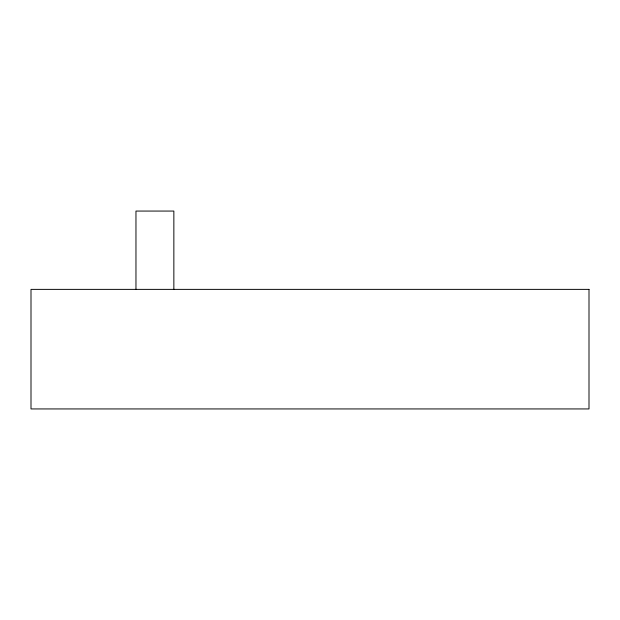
<?xml version="1.0" encoding="UTF-8"?>
<svg xmlns="http://www.w3.org/2000/svg" width="620" height="620" viewBox="0 0 620 620"><rect width="100%" height="100%" fill="white"/><g stroke="black" fill="none" stroke-linecap="round" stroke-linejoin="round"><path stroke-width="0.93" d="M173.856 289.377L173.856 211.063L135.966 211.063L135.966 289.377M589 289.377L31 289.377L31 408.936L589 408.936L589 289.377"/></g></svg>
